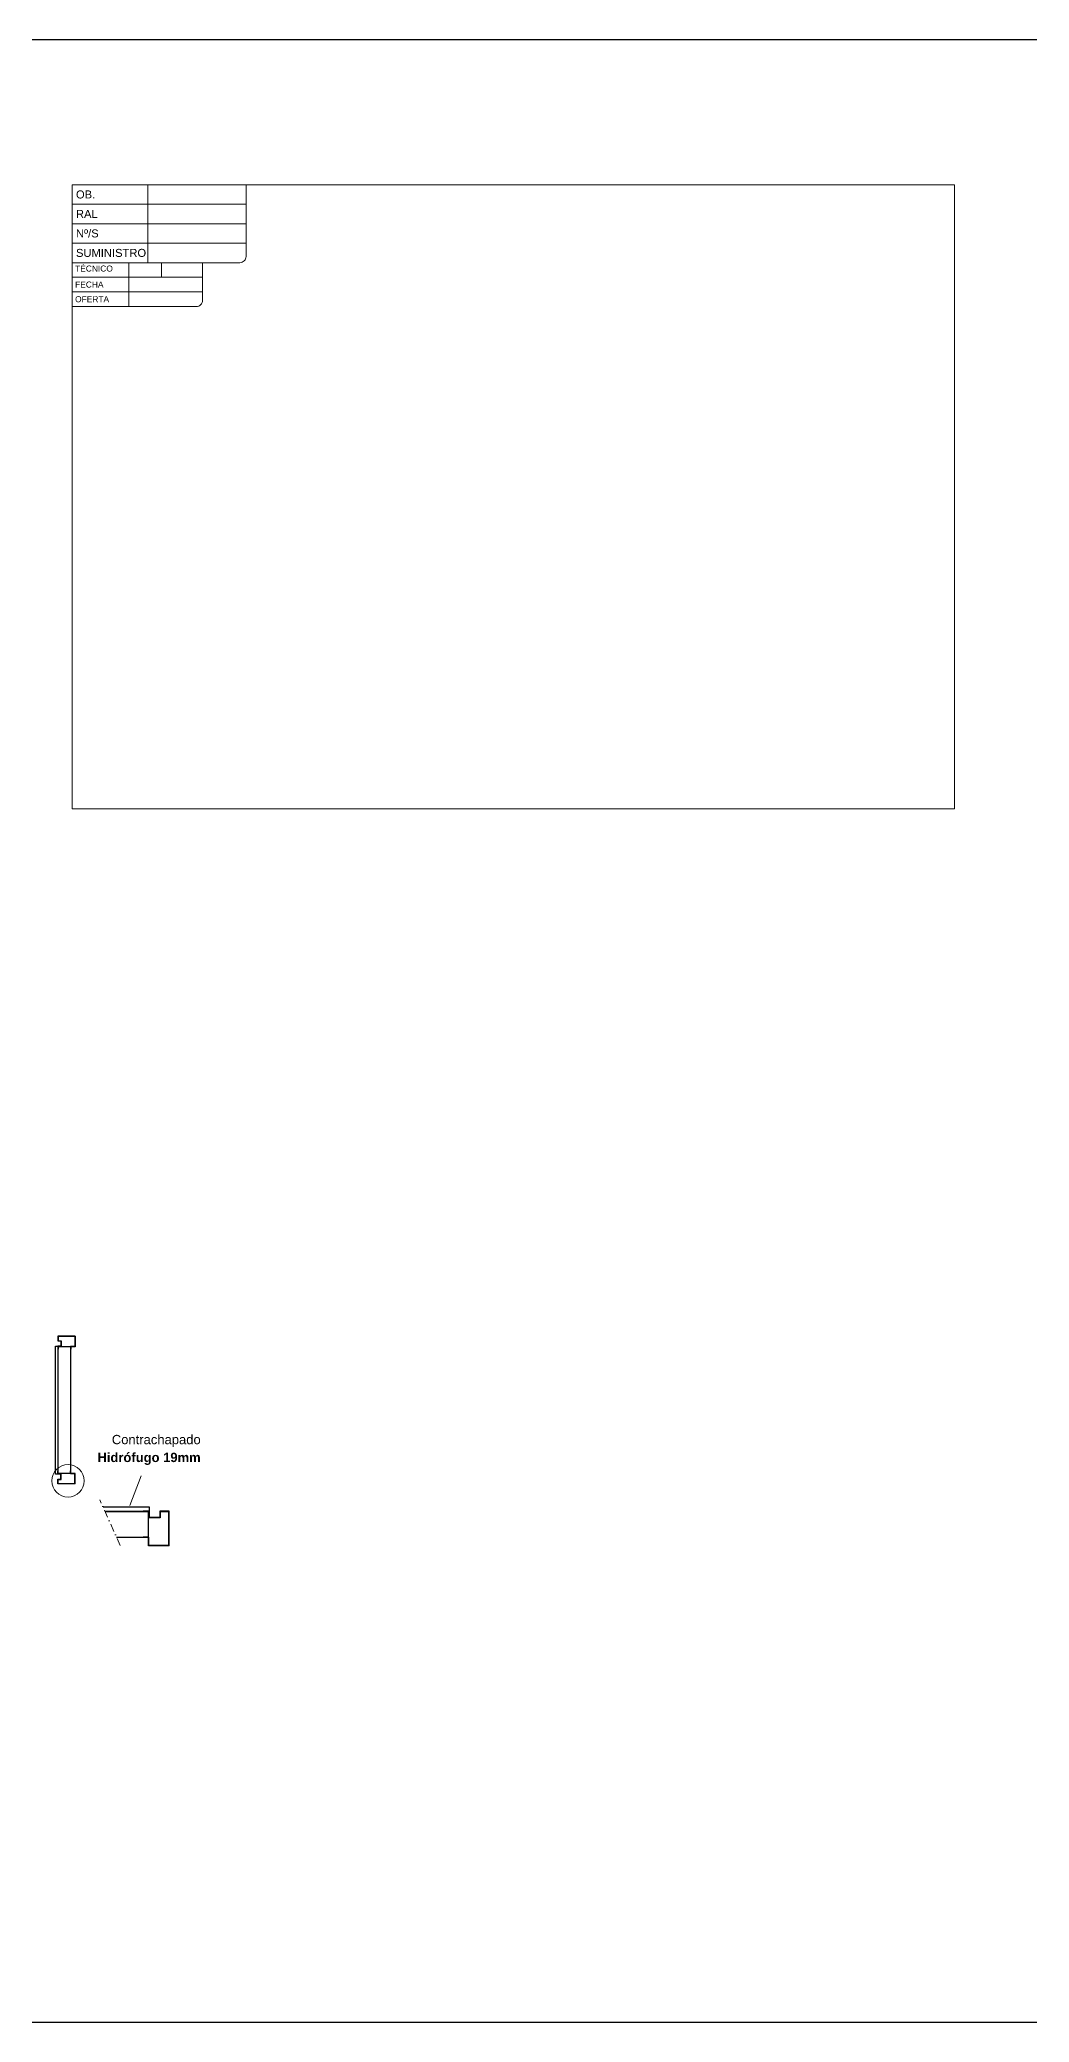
# Model space of a CAD drawing. Header units: millimetres. Extents: x 367645 to 474957, y -134457 to -104992.
# Drawn here: x 393627 to 401604, y -120970 to -104992 of the extents above; entities that cross this region are included whole.
import ezdxf
from ezdxf.enums import TextEntityAlignment as Align

# ---------------------------------------------------------------- set-up
doc = ezdxf.new("R2010")
doc.units = ezdxf.units.MM
doc.header["$LTSCALE"] = 25
doc.linetypes.add('TRAZO_Y_PUNTO2', pattern=[0.5, 0.25, -0.125, 0, -0.125])
for name, color, linetype in [('CORREAS', 4, 'Continuous'), ('CUADROS', 2, 'Continuous'), ('PL-CER-DIB', 3, 'Continuous'), ('TEXTO', 2, 'Continuous')]:
    doc.layers.add(name, color=color, linetype=linetype)
doc.layers.add('Cotas', color=1, linetype='Continuous', lineweight=13)
doc.styles.add('ARIAL', font='arial.ttf')
doc.styles.get("Standard").update_dxf_attribs({"font": 'arial.ttf'})

# ---------------------------------------------------------------- blocks, each defined once
blk = doc.blocks.new('CAJETIN_VALS')
at = {"layer": 'Cotas'}
for points in [[(0, 5028), (609, 5028), (609, 4871), (0, 4871)], [(0, 0), (7110, 0), (7110, 5028), (0, 5028)], [(609, 5028), (1401, 5028), (1401, 4871), (609, 4871)], [(0, 4871), (609, 4871), (609, 4714), (0, 4714)], [(609, 4871), (1401, 4871), (1401, 4714), (609, 4714)], [(0, 4714), (609, 4714), (609, 4557), (0, 4557)], [(609, 4714), (1401, 4714), (1401, 4557), (609, 4557)], [(0, 4557), (609, 4557), (609, 4400), (0, 4400)], [(0, 4400), (457, 4400), (457, 4282), (0, 4282)], [(457, 4400), (1051, 4400), (1051, 4282), (457, 4282)], [(0, 4282), (457, 4282), (457, 4165), (0, 4165)], [(0, 4165), (457, 4165), (457, 4047), (0, 4047)], [(457, 4282), (1051, 4282), (1051, 4165), (457, 4165)]]:
    blk.add_lwpolyline(points, close=True, dxfattribs=at)
for points in [[(609, 4557), (1401, 4557), (1401, 4450, -0.414214), (1351, 4400), (609, 4400)], [(457, 4165), (1051, 4165), (1051, 4097, -0.414214), (1001, 4047), (457, 4047)]]:
    blk.add_lwpolyline(points, format="xyb", close=True, dxfattribs=at)
blk.add_lwpolyline([(720, 4400), (720, 4282)], dxfattribs=at)
at = {"layer": 'TEXTO', "char_height": 64.5, "attachment_point": 1}
for s, insert in [('OB.', (30, 4982)), ('RAL', (30, 4825)), ('Nº/S ', (30, 4668)), ('SUMINISTRO', (30, 4511))]:
    blk.add_mtext_dynamic_manual_height_columns(s, width=1045.26, gutter_width=264, heights=[0], dxfattribs=dict(at, insert=insert))
at = {"layer": 'TEXTO', "color": 7, "true_color": 0xffffff, "char_height": 48.4, "attachment_point": 1, "style": 'ARIAL'}
for s, insert in [('TÉCNICO', (23, 4377)), ('FECHA', (23, 4248))]:
    blk.add_mtext_dynamic_manual_height_columns(s, width=1045.26, gutter_width=264, heights=[0], dxfattribs=dict(at, insert=insert))
at = {"layer": 'TEXTO', "color": 4, "insert": (23, 4130), "char_height": 48.4, "attachment_point": 1, "style": 'ARIAL'}
blk.add_mtext_dynamic_manual_height_columns('OFERTA', width=1045.26, gutter_width=264, heights=[0], dxfattribs=at)
at = {"layer": 'TEXTO', "style": 'ARIAL'}
for tag, p in [('OB', (1005, 4949)), ('RAL', (1005, 4792)), ('SUMINISTRO', (1003, 4479))]:
    blk.add_attdef(tag, text='', height=68, dxfattribs=at).set_placement(p, align=Align.MIDDLE_CENTER)
at = {"layer": 'TEXTO', "color": 6, "style": 'ARIAL'}
blk.add_attdef('NS', text='', height=68, dxfattribs=at).set_placement((1005, 4635), align=Align.MIDDLE_CENTER)
at = {"layer": 'TEXTO', "color": 7, "true_color": 0xffffff, "style": 'ARIAL'}
for tag, p in [('D.P.Y.', (588, 4341)), ('REV-0', (885, 4341)), ('FECHA', (754, 4223))]:
    blk.add_attdef(tag, text='', height=48, dxfattribs=at).set_placement(p, align=Align.MIDDLE_CENTER)
at = {"layer": 'TEXTO', "color": 4, "style": 'ARIAL'}
blk.add_attdef('OFERTA', text='', height=48, dxfattribs=at).set_placement((752, 4106), align=Align.MIDDLE_CENTER)

msp = doc.modelspace()

# ---------------------------------------------------------------- linework, layer by layer
msp.add_lwpolyline([(367644.525, -104992.242), (402208.715, -104992.242), (402208.715, -120969.827), (367644.525, -120969.827)], close=True)
at = {"layer": 'CORREAS', "elevation": 0}
msp.add_lwpolyline([(393775.279, -116547.523), (393775.279, -115523.167), (393877.279, -115523.167), (393877.279, -116547.523)], close=True, dxfattribs=at)
msp.add_lwpolyline([(394246.528, -117058.815), (394504.194, -117058.815), (394504.194, -116854.815), (394155.447, -116854.815)], dxfattribs=at)
at = {"layer": 'Cotas'}
for p, q in [((393773.279, -115546.167), (393775.279, -115546.167)), ((394354.475, -116805.86), (394446.039, -116564.483))]:
    msp.add_line(p, q, dxfattribs=at)
at = {"layer": 'Cotas', "linetype": 'TRAZO_Y_PUNTO2', "ltscale": 10}
msp.add_line((394277.224, -117127.564, 0), (394112.839, -116759.384, 0), dxfattribs=at)
at = {"layer": 'Cotas'}
msp.add_circle((393855.87, -116606.215), 130.465, dxfattribs=at)
at = {"layer": 'CUADROS', "elevation": 0}
msp.add_lwpolyline([(393773.279, -115521.167), (393773.279, -116551.167), (393754.356, -116551.167), (393754.356, -115521.167)], close=True, dxfattribs=at)
msp.add_lwpolyline([(394153.661, -116850.815), (394511.482, -116850.815), (394511.482, -116817.969), (394138.996, -116817.969)], dxfattribs=at)
at = {"layer": 'PL-CER-DIB'}
for p, q in [((393911.279, -115443.167), (393911.279, -115523.167)), ((393913.279, -115441.167), (393913.279, -115525.167)), ((393911.279, -115523.167), (393877.279, -115523.167)), ((393877.279, -115523.167), (393877.279, -115546.167)), ((393879.279, -115546.167), (393877.279, -115546.167)), ((393913.279, -115525.167), (393879.279, -115525.167)), ((393879.279, -115525.167), (393879.279, -115546.167)), ((393773.279, -116526.167), (393775.279, -116526.167)), ((393877.279, -116549.167), (393877.279, -116526.167)), ((393879.279, -116526.167), (393877.279, -116526.167)), ((393911.279, -116549.167), (393877.279, -116549.167)), ((393879.279, -116547.167), (393879.279, -116526.167)), ((393913.279, -116547.167), (393879.279, -116547.167)), ((393911.279, -116629.167), (393911.279, -116549.167)), ((393913.279, -116631.167), (393913.279, -116547.167)), ((394461.482, -116850.815), (394461.482, -116854.815)), ((394507.482, -117058.815), (394461.482, -117058.815)), ((394461.482, -117062.815), (394461.482, -117058.815)), ((394503.482, -117062.815), (394461.482, -117062.815)), ((394503.482, -117130.815), (394503.482, -117062.815)), ((394507.482, -117126.815), (394507.482, -117058.815)), ((394671.482, -117130.815), (394503.482, -117130.815)), ((394667.482, -117126.815), (394507.482, -117126.815))]:
    msp.add_line(p, q, dxfattribs=at)
at = {"layer": 'PL-CER-DIB', "elevation": 0}
for points in [[(393913.279, -115441.167), (393773.279, -115441.167), (393773.279, -115479.167), (393798.279, -115479.167), (393798.279, -115521.167), (393773.279, -115521.167), (393773.279, -115546.167)], [(393911.279, -115443.167), (393775.279, -115443.167), (393775.279, -115477.167), (393800.279, -115477.167), (393800.279, -115523.167), (393775.279, -115523.167), (393775.279, -115546.167)], [(393913.279, -116631.167), (393773.279, -116631.167), (393773.279, -116593.167), (393798.279, -116593.167), (393798.279, -116551.167), (393773.279, -116551.167), (393773.279, -116526.167)], [(393911.279, -116629.167), (393775.279, -116629.167), (393775.279, -116595.167), (393800.279, -116595.167), (393800.279, -116549.167), (393775.279, -116549.167), (393775.279, -116526.167)], [(394671.482, -117130.815), (394671.482, -116850.815), (394595.482, -116850.815), (394595.482, -116900.815), (394511.482, -116900.815), (394511.482, -116850.815), (394461.482, -116850.815)], [(394667.482, -117126.815), (394667.482, -116854.815), (394599.482, -116854.815), (394599.482, -116904.815), (394507.482, -116904.815), (394507.482, -116854.815), (394461.482, -116854.815)]]:
    msp.add_lwpolyline(points, dxfattribs=at)

# ---------------------------------------------------------------- block references
msp.add_blockref('CAJETIN_VALS', (393890.006, -111189.449))

# ---------------------------------------------------------------- texts
at = {"layer": 'TEXTO', "insert": (394925.455, -116235.87, 0), "char_height": 75, "width": 927.44447, "attachment_point": 3, "line_spacing_factor": 1.151432, "style": 'ARIAL'}
msp.add_mtext('Contrachapado\\P{\\fArial|b1|i0|c0|p34;Hidrófugo 19mm}', dxfattribs=at)

doc.saveas('drawing.dxf')
